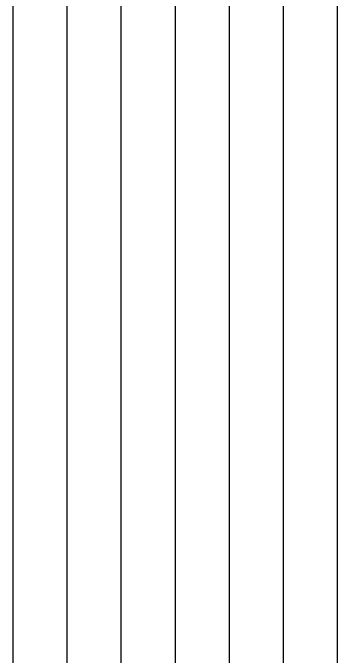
# Model space of a CAD drawing. Header units: inches. Extents: x -1316 to 22433, y -200 to 8737.
# Drawn here: x 149.68 to 158.68, y 795.19 to 813.03 of the extents above; entities that cross this region are included whole.
import ezdxf

# ---------------------------------------------------------------- set-up
doc = ezdxf.new("R2010")
doc.units = ezdxf.units.IN
doc.header["$LTSCALE"] = 10
doc.header["$MEASUREMENT"] = 0
doc.layers.add('S-ROOF', color=2, linetype='CONTINUOUS')
doc.layers.add('S-WALL', color=6, linetype='CONTINUOUS')

# ---------------------------------------------------------------- blocks, each defined once
blk = doc.blocks.new('*U663')
at = {"layer": 'S-WALL'}
for p, q in [((-126.67192, 110.78519), (-126.67192, 15.78519)), ((-126.67192, 110.78519), (-126.67192, 17.28519)), ((-128.17192, 109.28519), (-128.17192, 17.28519)), ((-125.17192, 109.28519), (-125.17192, 17.28519)), ((-131.17192, 100.03519), (-131.17192, 17.28519)), ((-129.67192, 100.03519), (-129.67192, 17.28519)), ((-123.67192, 100.03519), (-123.67192, 17.28519)), ((-122.17192, 100.03519), (-122.17192, 17.28519))]:
    blk.add_line(p, q, dxfattribs=at)

msp = doc.modelspace()

# ---------------------------------------------------------------- block references
at = {"layer": 'S-ROOF'}
msp.add_blockref('*U663', (280.85632, 760.64967), dxfattribs=at)

doc.saveas('drawing.dxf')
